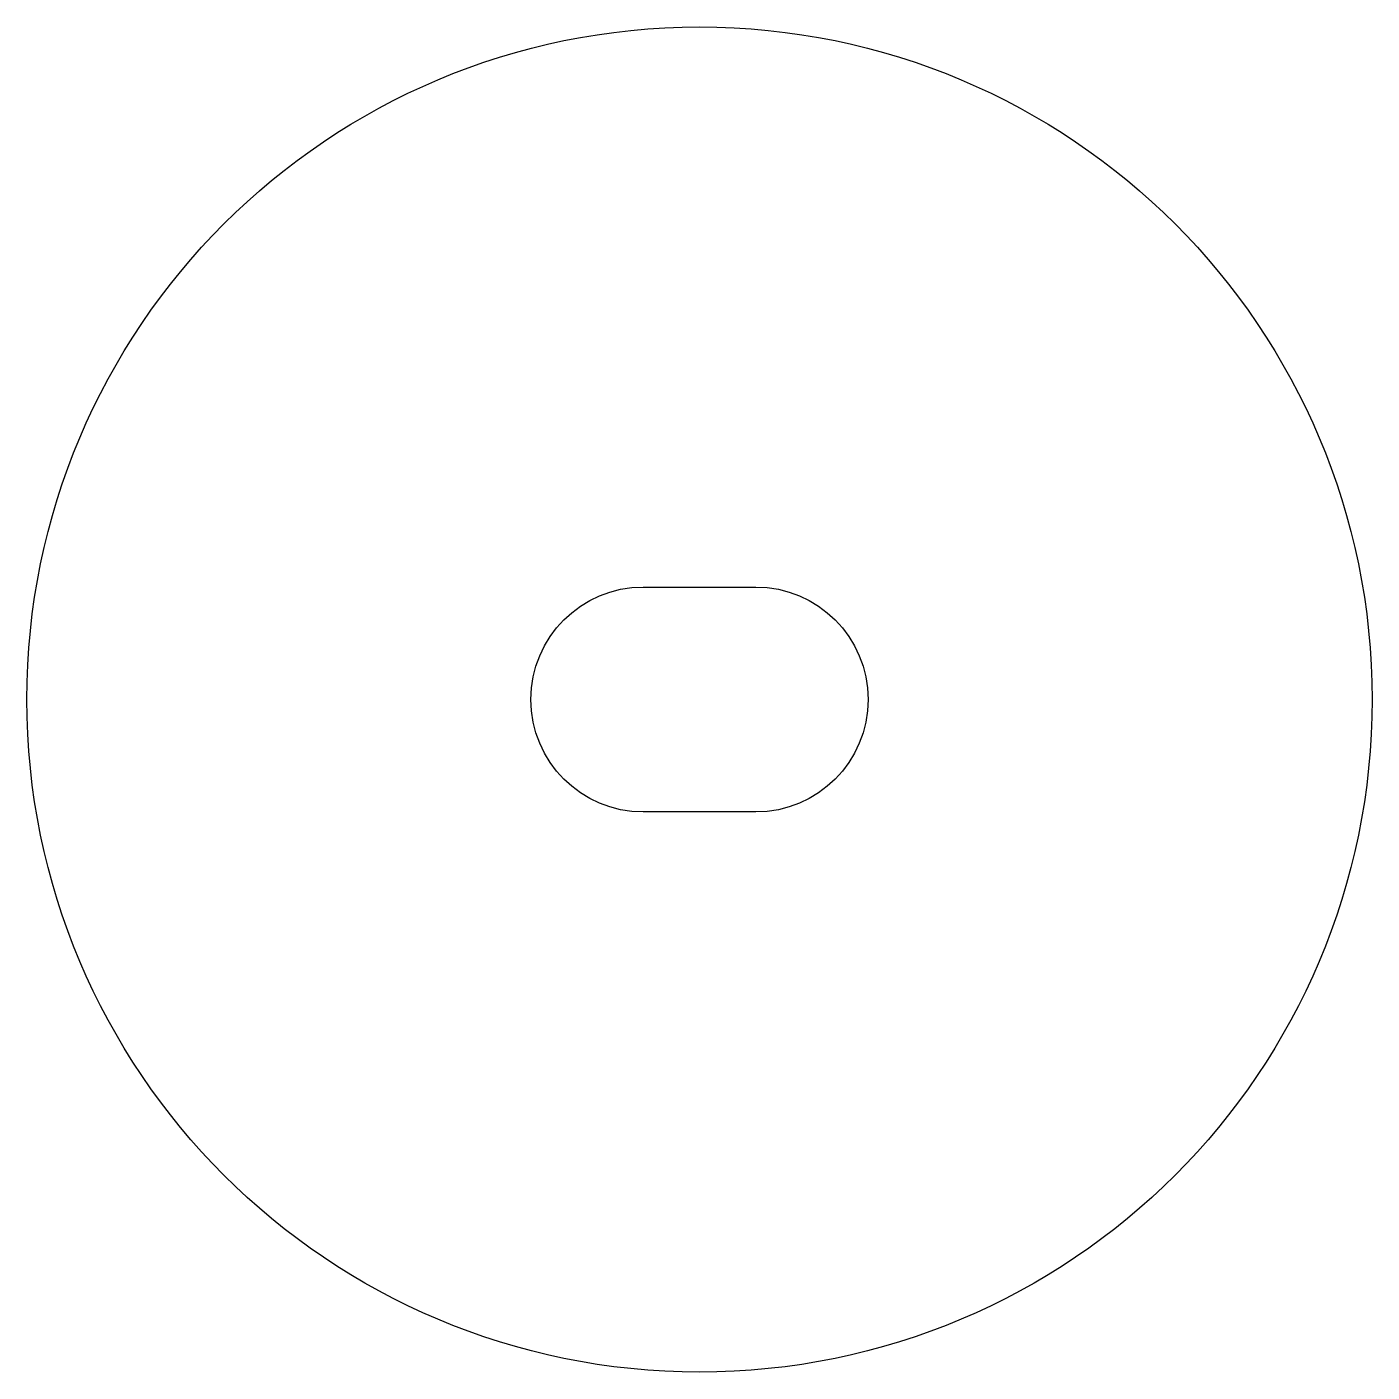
# Model space of a CAD drawing. Header units: inches. Extents: x -0.82 to 0.82, y -0.77 to 0.88.
import ezdxf

# ---------------------------------------------------------------- set-up
doc = ezdxf.new("R2010")
doc.units = ezdxf.units.IN
doc.layers.get('0').update_dxf_attribs({"linetype": 'CONTINUOUS'})

msp = doc.modelspace()

# ---------------------------------------------------------------- linework, layer by layer
msp.add_lwpolyline([(0.0689, 0.1958, -1), (0.0689, -0.0801), (-0.0689, -0.0801, -1), (-0.0689, 0.1958)], format="xyb", close=True)
msp.add_circle((0, 0.0578), 0.825)

doc.saveas('drawing.dxf')
